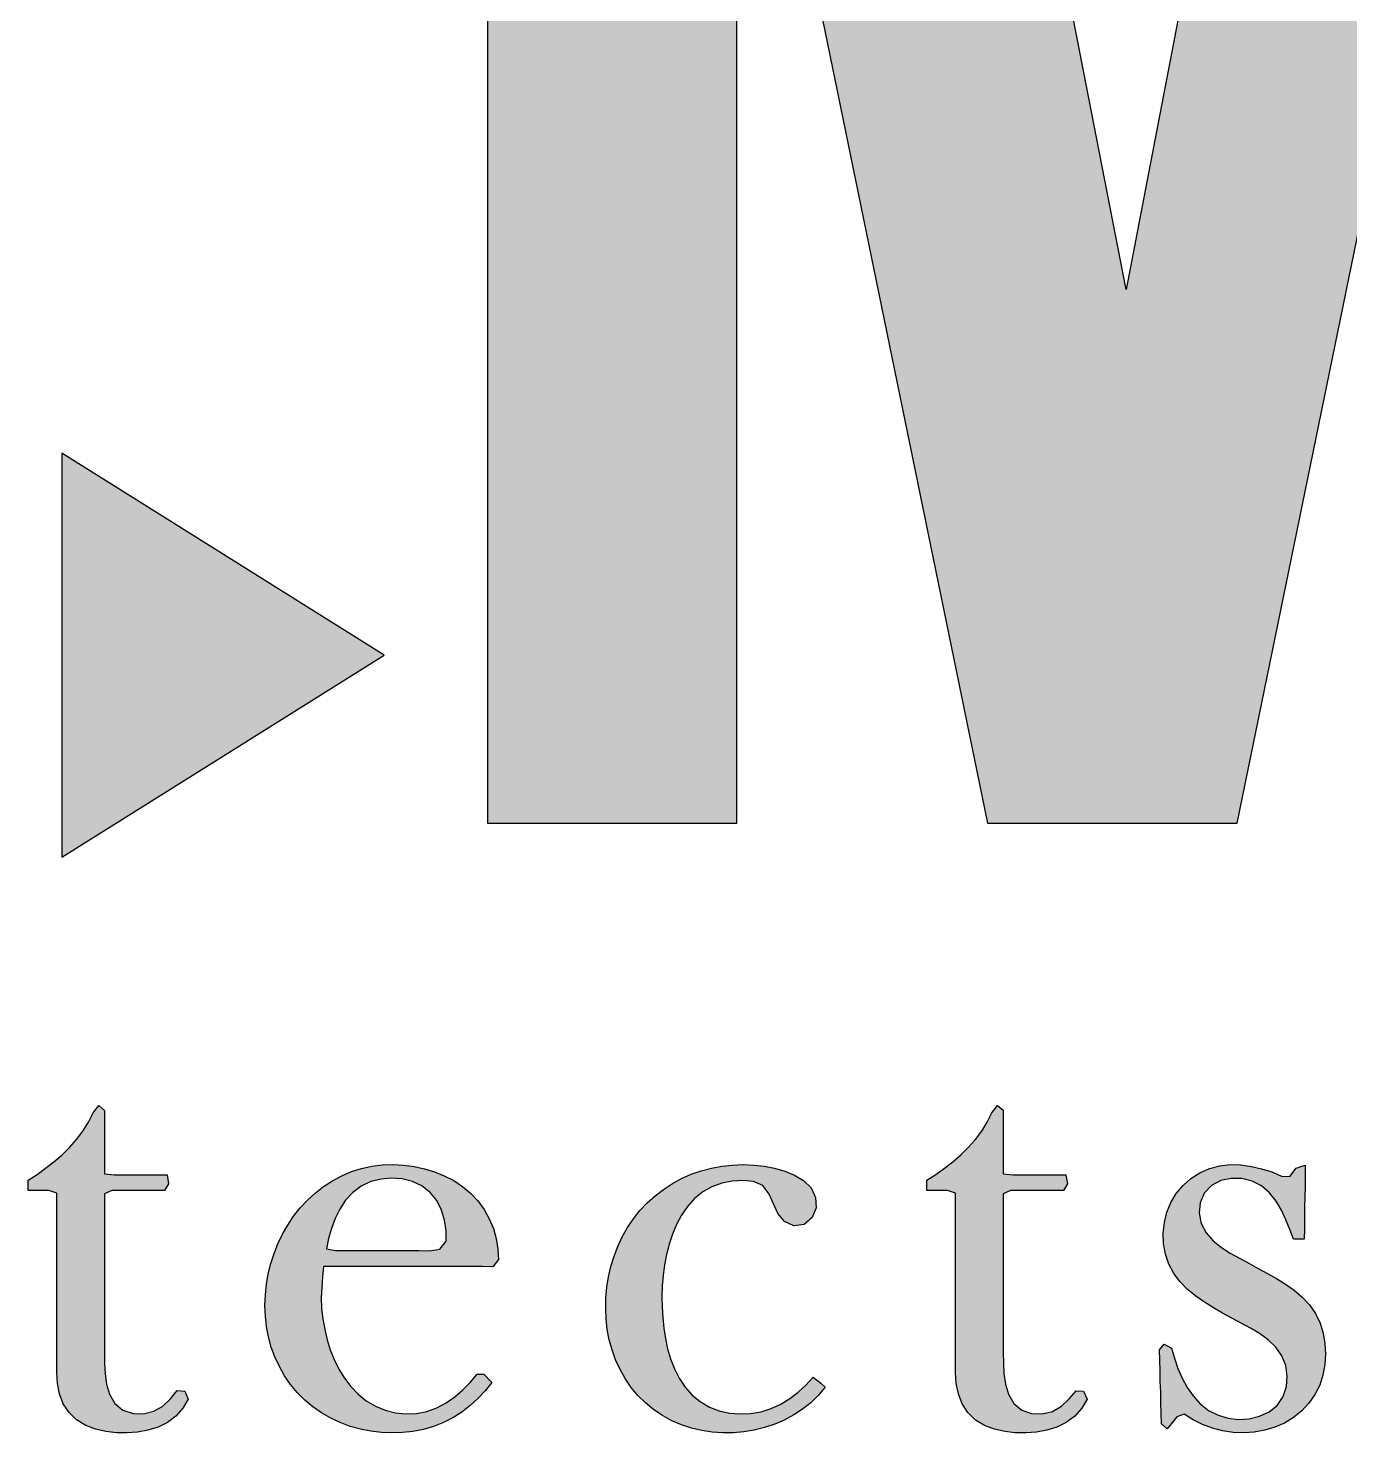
# Model space of a CAD drawing. Header units: millimetres. Extents: x 44 to 16922, y -171 to 5129.
# Drawn here: x 5529.45 to 5541.66, y 1859.05 to 1872.03 of the extents above; entities that cross this region are included whole.
import ezdxf

# ---------------------------------------------------------------- set-up
doc = ezdxf.new("R2010")
doc.units = ezdxf.units.MM
doc.layers.add('CDC-KHUNGTEN', color=7, linetype='Continuous')
doc.layers.add('Form$1$AA-BORD-FORM', color=7, linetype='Continuous')

# ---------------------------------------------------------------- blocks, each defined once
blk = doc.blocks.new('Form$1$SAMOO')
at = {"layer": 'CDC-KHUNGTEN'}
for color, points in [(253, [(33.105, 7.245), (33.105, -9.161), (34.993, -9.161), (34.993, 0.084), (36.889, -9.161), (38.776, -9.161), (40.671, 0.084), (40.671, -9.161), (42.56, -9.161), (42.56, 7.245), (40.31, 7.245), (37.936, -5.122), (35.527, 7.244)]), (7, [(29.885, -9.418), (32.324, -7.889), (29.885, -6.36)]), (7, [(29.63, -11.942), (29.63, -11.862), (29.698, -11.819), (29.763, -11.773), (29.826, -11.724), (29.887, -11.671), (29.944, -11.615), (29.997, -11.555), (30.045, -11.491), (30.087, -11.423), (30.123, -11.352), (30.165, -11.297), (30.208, -11.335), (30.208, -11.415), (30.208, -11.495), (30.208, -11.575), (30.208, -11.655), (30.208, -11.735), (30.208, -11.815), (30.282, -11.821), (30.362, -11.821), (30.442, -11.821), (30.522, -11.821), (30.602, -11.821), (30.682, -11.821), (30.692, -11.891), (30.663, -11.942), (30.583, -11.942), (30.503, -11.942), (30.423, -11.942), (30.343, -11.942), (30.263, -11.942), (30.208, -11.967), (30.208, -12.047), (30.208, -12.127), (30.208, -12.207), (30.208, -12.287), (30.208, -12.367), (30.208, -12.447), (30.208, -12.527), (30.208, -12.607), (30.208, -12.688), (30.208, -12.768), (30.208, -12.848), (30.208, -12.928), (30.208, -13.008), (30.208, -13.088), (30.208, -13.168), (30.208, -13.248), (30.213, -13.328), (30.224, -13.407), (30.247, -13.483), (30.287, -13.552), (30.348, -13.604), (30.424, -13.629), (30.504, -13.631), (30.581, -13.612), (30.65, -13.573), (30.708, -13.518), (30.758, -13.455), (30.816, -13.46), (30.841, -13.519), (30.801, -13.589), (30.748, -13.648), (30.684, -13.696), (30.613, -13.732), (30.536, -13.756), (30.458, -13.77), (30.378, -13.775), (30.298, -13.774), (30.218, -13.765), (30.14, -13.747), (30.066, -13.719), (29.997, -13.677), (29.94, -13.622), (29.896, -13.555), (29.868, -13.48), (29.852, -13.402), (29.847, -13.322), (29.847, -13.242), (29.847, -13.162), (29.847, -13.082), (29.847, -13.002), (29.847, -12.922), (29.847, -12.842), (29.847, -12.762), (29.847, -12.682), (29.847, -12.602), (29.847, -12.521), (29.847, -12.441), (29.847, -12.361), (29.847, -12.281), (29.847, -12.201), (29.847, -12.121), (29.847, -12.041), (29.847, -11.961), (29.786, -11.942), (29.706, -11.942)]), (7, [(36.429, -11.942), (36.429, -11.862), (36.496, -11.819), (36.562, -11.773), (36.625, -11.724), (36.686, -11.672), (36.743, -11.615), (36.796, -11.555), (36.844, -11.491), (36.886, -11.424), (36.922, -11.352), (36.964, -11.297), (37.007, -11.334), (37.007, -11.414), (37.007, -11.494), (37.007, -11.574), (37.007, -11.654), (37.007, -11.734), (37.007, -11.814), (37.081, -11.821), (37.161, -11.821), (37.241, -11.821), (37.321, -11.821), (37.401, -11.821), (37.481, -11.821), (37.492, -11.89), (37.463, -11.942), (37.383, -11.942), (37.303, -11.942), (37.223, -11.942), (37.143, -11.942), (37.063, -11.942), (37.007, -11.966), (37.007, -12.047), (37.007, -12.127), (37.007, -12.207), (37.007, -12.287), (37.007, -12.367), (37.007, -12.447), (37.007, -12.527), (37.007, -12.607), (37.007, -12.687), (37.007, -12.767), (37.007, -12.847), (37.007, -12.927), (37.007, -13.007), (37.007, -13.087), (37.007, -13.167), (37.008, -13.247), (37.012, -13.327), (37.023, -13.406), (37.046, -13.483), (37.086, -13.552), (37.147, -13.603), (37.222, -13.629), (37.302, -13.631), (37.38, -13.613), (37.449, -13.573), (37.507, -13.518), (37.558, -13.456), (37.615, -13.46), (37.641, -13.519), (37.601, -13.588), (37.548, -13.648), (37.484, -13.696), (37.413, -13.731), (37.336, -13.756), (37.258, -13.77), (37.178, -13.775), (37.098, -13.774), (37.018, -13.765), (36.94, -13.748), (36.866, -13.719), (36.797, -13.678), (36.74, -13.622), (36.696, -13.555), (36.668, -13.481), (36.652, -13.402), (36.647, -13.322), (36.647, -13.242), (36.647, -13.162), (36.647, -13.082), (36.647, -13.002), (36.647, -12.922), (36.647, -12.842), (36.647, -12.762), (36.647, -12.682), (36.647, -12.602), (36.647, -12.522), (36.647, -12.442), (36.647, -12.362), (36.647, -12.282), (36.647, -12.202), (36.647, -12.122), (36.647, -12.042), (36.647, -11.962), (36.586, -11.942), (36.506, -11.942)]), (7, [(35.661, -13.43), (35.609, -13.491), (35.552, -13.547), (35.489, -13.597), (35.422, -13.64), (35.351, -13.678), (35.278, -13.709), (35.202, -13.735), (35.124, -13.754), (35.045, -13.767), (34.966, -13.774), (34.886, -13.775), (34.806, -13.77), (34.727, -13.758), (34.649, -13.74), (34.573, -13.715), (34.499, -13.683), (34.429, -13.645), (34.363, -13.6), (34.301, -13.549), (34.244, -13.493), (34.193, -13.431), (34.147, -13.365), (34.108, -13.296), (34.075, -13.223), (34.048, -13.148), (34.027, -13.07), (34.012, -12.992), (34.004, -12.912), (34, -12.832), (34.002, -12.752), (34.009, -12.672), (34.022, -12.593), (34.039, -12.515), (34.063, -12.439), (34.091, -12.364), (34.125, -12.291), (34.165, -12.222), (34.21, -12.156), (34.259, -12.093), (34.314, -12.035), (34.373, -11.981), (34.437, -11.932), (34.504, -11.888), (34.574, -11.85), (34.647, -11.818), (34.723, -11.791), (34.8, -11.771), (34.879, -11.756), (34.959, -11.748), (35.039, -11.745), (35.119, -11.748), (35.198, -11.757), (35.277, -11.772), (35.354, -11.794), (35.428, -11.824), (35.496, -11.865), (35.553, -11.921), (35.587, -11.993), (35.591, -12.072), (35.561, -12.146), (35.502, -12.199), (35.424, -12.209), (35.353, -12.175), (35.302, -12.114), (35.268, -12.041), (35.237, -11.968), (35.189, -11.904), (35.117, -11.873), (35.037, -11.866), (34.957, -11.87), (34.878, -11.885), (34.803, -11.912), (34.734, -11.951), (34.672, -12.002), (34.618, -12.061), (34.572, -12.127), (34.535, -12.197), (34.504, -12.271), (34.479, -12.347), (34.459, -12.425), (34.444, -12.503), (34.434, -12.583), (34.428, -12.663), (34.425, -12.743), (34.426, -12.823), (34.431, -12.903), (34.439, -12.982), (34.451, -13.061), (34.468, -13.139), (34.491, -13.216), (34.52, -13.291), (34.556, -13.362), (34.6, -13.429), (34.653, -13.489), (34.715, -13.539), (34.784, -13.58), (34.859, -13.608), (34.937, -13.625), (35.017, -13.632), (35.096, -13.629), (35.175, -13.615), (35.252, -13.591), (35.324, -13.558), (35.393, -13.516), (35.456, -13.468), (35.515, -13.413), (35.569, -13.354), (35.627, -13.4)]), (7, [(38.247, -13.745), (38.204, -13.706), (38.202, -13.626), (38.2, -13.546), (38.198, -13.466), (38.195, -13.386), (38.193, -13.306), (38.191, -13.226), (38.189, -13.146), (38.224, -13.103), (38.28, -13.134), (38.302, -13.211), (38.329, -13.287), (38.36, -13.36), (38.399, -13.431), (38.444, -13.496), (38.498, -13.555), (38.561, -13.605), (38.632, -13.642), (38.708, -13.664), (38.788, -13.673), (38.868, -13.668), (38.946, -13.65), (39.018, -13.617), (39.08, -13.567), (39.125, -13.501), (39.15, -13.425), (39.156, -13.346), (39.144, -13.266), (39.114, -13.192), (39.068, -13.127), (39.011, -13.072), (38.946, -13.024), (38.878, -12.982), (38.808, -12.944), (38.737, -12.907), (38.667, -12.868), (38.597, -12.828), (38.529, -12.786), (38.464, -12.74), (38.402, -12.689), (38.346, -12.632), (38.298, -12.568), (38.26, -12.498), (38.234, -12.422), (38.22, -12.343), (38.218, -12.264), (38.226, -12.184), (38.245, -12.106), (38.275, -12.032), (38.316, -11.964), (38.367, -11.902), (38.427, -11.849), (38.494, -11.806), (38.568, -11.774), (38.645, -11.754), (38.724, -11.745), (38.804, -11.747), (38.884, -11.758), (38.962, -11.776), (39.038, -11.8), (39.111, -11.832), (39.174, -11.834), (39.224, -11.771), (39.292, -11.75), (39.291, -11.83), (39.29, -11.91), (39.289, -11.99), (39.287, -12.07), (39.286, -12.15), (39.285, -12.23), (39.283, -12.31), (39.203, -12.31), (39.174, -12.237), (39.145, -12.163), (39.111, -12.09), (39.071, -12.021), (39.021, -11.958), (38.961, -11.906), (38.89, -11.87), (38.812, -11.851), (38.732, -11.849), (38.654, -11.866), (38.583, -11.903), (38.528, -11.96), (38.497, -12.033), (38.49, -12.113), (38.505, -12.191), (38.541, -12.262), (38.594, -12.323), (38.657, -12.372), (38.724, -12.415), (38.795, -12.453), (38.865, -12.491), (38.935, -12.53), (39.005, -12.569), (39.075, -12.608), (39.143, -12.65), (39.208, -12.696), (39.269, -12.748), (39.324, -12.806), (39.37, -12.872), (39.404, -12.944), (39.428, -13.02), (39.441, -13.099), (39.445, -13.179), (39.441, -13.259), (39.426, -13.338), (39.401, -13.414), (39.365, -13.485), (39.32, -13.551), (39.265, -13.609), (39.203, -13.659), (39.134, -13.701), (39.061, -13.733), (38.985, -13.756), (38.906, -13.77), (38.826, -13.776), (38.746, -13.772), (38.667, -13.76), (38.589, -13.74), (38.514, -13.713), (38.443, -13.677), (38.376, -13.633), (38.321, -13.654), (38.271, -13.716)])]:
    blk.add_hatch(color=color, dxfattribs=at).paths.add_polyline_path(points)
h = blk.add_hatch(color=7, dxfattribs=at)
h.paths.add_polyline_path([(32.586, -12.395), (32.666, -12.397), (32.745, -12.384), (32.793, -12.325), (32.792, -12.245), (32.781, -12.166), (32.758, -12.089), (32.723, -12.017), (32.673, -11.955), (32.61, -11.906), (32.538, -11.872), (32.46, -11.853), (32.38, -11.848), (32.3, -11.854), (32.223, -11.873), (32.15, -11.907), (32.086, -11.955), (32.032, -12.014), (31.988, -12.081), (31.953, -12.153), (31.926, -12.228), (31.904, -12.305), (31.888, -12.383), (31.954, -12.395), (32.034, -12.395), (32.114, -12.395), (32.194, -12.395), (32.274, -12.395), (32.354, -12.395), (32.434, -12.395), (32.514, -12.395)], flags=16)
h.paths.add_polyline_path([(33.138, -13.395), (33.088, -13.457), (33.033, -13.515), (32.974, -13.569), (32.911, -13.619), (32.843, -13.662), (32.772, -13.698), (32.698, -13.727), (32.621, -13.749), (32.542, -13.764), (32.463, -13.773), (32.383, -13.776), (32.303, -13.772), (32.223, -13.763), (32.145, -13.748), (32.067, -13.726), (31.992, -13.698), (31.92, -13.664), (31.851, -13.624), (31.785, -13.578), (31.724, -13.527), (31.667, -13.47), (31.616, -13.409), (31.57, -13.343), (31.531, -13.274), (31.497, -13.201), (31.47, -13.126), (31.449, -13.049), (31.434, -12.97), (31.425, -12.891), (31.422, -12.811), (31.425, -12.731), (31.434, -12.651), (31.447, -12.572), (31.466, -12.494), (31.491, -12.418), (31.52, -12.344), (31.555, -12.272), (31.595, -12.202), (31.639, -12.136), (31.689, -12.073), (31.743, -12.014), (31.802, -11.96), (31.865, -11.911), (31.932, -11.867), (32.003, -11.829), (32.076, -11.798), (32.153, -11.774), (32.231, -11.757), (32.31, -11.747), (32.39, -11.745), (32.47, -11.749), (32.55, -11.759), (32.628, -11.776), (32.705, -11.799), (32.779, -11.829), (32.85, -11.866), (32.916, -11.91), (32.978, -11.962), (33.033, -12.02), (33.08, -12.084), (33.119, -12.154), (33.15, -12.228), (33.171, -12.305), (33.184, -12.384), (33.189, -12.464), (33.146, -12.518), (33.066, -12.516), (32.986, -12.516), (32.906, -12.516), (32.826, -12.516), (32.746, -12.516), (32.666, -12.516), (32.586, -12.516), (32.506, -12.516), (32.426, -12.516), (32.346, -12.516), (32.266, -12.516), (32.186, -12.516), (32.106, -12.516), (32.026, -12.516), (31.946, -12.516), (31.866, -12.516), (31.858, -12.594), (31.852, -12.674), (31.847, -12.754), (31.851, -12.834), (31.86, -12.913), (31.874, -12.992), (31.892, -13.07), (31.916, -13.146), (31.946, -13.221), (31.981, -13.292), (32.023, -13.361), (32.072, -13.424), (32.127, -13.482), (32.189, -13.532), (32.258, -13.573), (32.332, -13.604), (32.409, -13.623), (32.489, -13.632), (32.569, -13.629), (32.647, -13.613), (32.722, -13.585), (32.793, -13.548), (32.859, -13.502), (32.92, -13.45), (32.975, -13.393), (33.027, -13.331), (33.078, -13.331), (33.133, -13.389)])
at = {"layer": 'CDC-KHUNGTEN', "color": 253}
blk.add_lwpolyline([(33.105, 7.245), (33.105, -9.161), (34.993, -9.161), (34.993, 0.084), (36.889, -9.161), (38.776, -9.161), (40.671, 0.084), (40.671, -9.161), (42.56, -9.161), (42.56, 7.245), (40.31, 7.245), (37.936, -5.122), (35.527, 7.244)], close=True, dxfattribs=at)
at = {"layer": 'CDC-KHUNGTEN', "color": 7}
for points in [[(29.885, -6.36), (29.885, -9.418), (32.324, -7.889)], [(29.63, -11.942), (29.63, -11.862), (29.698, -11.819), (29.763, -11.773), (29.826, -11.724), (29.887, -11.671), (29.944, -11.615), (29.997, -11.555), (30.045, -11.491), (30.087, -11.423), (30.123, -11.352), (30.165, -11.297), (30.208, -11.335), (30.208, -11.415), (30.208, -11.495), (30.208, -11.575), (30.208, -11.655), (30.208, -11.735), (30.208, -11.815), (30.282, -11.821), (30.362, -11.821), (30.442, -11.821), (30.522, -11.821), (30.602, -11.821), (30.682, -11.821), (30.692, -11.891), (30.663, -11.942), (30.583, -11.942), (30.503, -11.942), (30.423, -11.942), (30.343, -11.942), (30.263, -11.942), (30.208, -11.967), (30.208, -12.047), (30.208, -12.127), (30.208, -12.207), (30.208, -12.287), (30.208, -12.367), (30.208, -12.447), (30.208, -12.527), (30.208, -12.607), (30.208, -12.688), (30.208, -12.768), (30.208, -12.848), (30.208, -12.928), (30.208, -13.008), (30.208, -13.088), (30.208, -13.168), (30.208, -13.248), (30.213, -13.328), (30.224, -13.407), (30.247, -13.483), (30.287, -13.552), (30.348, -13.604), (30.424, -13.629), (30.504, -13.631), (30.581, -13.612), (30.65, -13.573), (30.708, -13.518), (30.758, -13.455), (30.816, -13.46), (30.841, -13.519), (30.801, -13.589), (30.748, -13.648), (30.684, -13.696), (30.613, -13.732), (30.536, -13.756), (30.458, -13.77), (30.378, -13.775), (30.298, -13.774), (30.218, -13.765), (30.14, -13.747), (30.066, -13.719), (29.997, -13.677), (29.94, -13.622), (29.896, -13.555), (29.868, -13.48), (29.852, -13.402), (29.847, -13.322), (29.847, -13.242), (29.847, -13.162), (29.847, -13.082), (29.847, -13.002), (29.847, -12.922), (29.847, -12.842), (29.847, -12.762), (29.847, -12.682), (29.847, -12.602), (29.847, -12.521), (29.847, -12.441), (29.847, -12.361), (29.847, -12.281), (29.847, -12.201), (29.847, -12.121), (29.847, -12.041), (29.847, -11.961), (29.786, -11.942), (29.706, -11.942)], [(36.429, -11.942), (36.429, -11.862), (36.496, -11.819), (36.562, -11.773), (36.625, -11.724), (36.686, -11.672), (36.743, -11.615), (36.796, -11.555), (36.844, -11.491), (36.886, -11.424), (36.922, -11.352), (36.964, -11.297), (37.007, -11.334), (37.007, -11.414), (37.007, -11.494), (37.007, -11.574), (37.007, -11.654), (37.007, -11.734), (37.007, -11.814), (37.081, -11.821), (37.161, -11.821), (37.241, -11.821), (37.321, -11.821), (37.401, -11.821), (37.481, -11.821), (37.492, -11.89), (37.463, -11.942), (37.383, -11.942), (37.303, -11.942), (37.223, -11.942), (37.143, -11.942), (37.063, -11.942), (37.007, -11.966), (37.007, -12.047), (37.007, -12.127), (37.007, -12.207), (37.007, -12.287), (37.007, -12.367), (37.007, -12.447), (37.007, -12.527), (37.007, -12.607), (37.007, -12.687), (37.007, -12.767), (37.007, -12.847), (37.007, -12.927), (37.007, -13.007), (37.007, -13.087), (37.007, -13.167), (37.008, -13.247), (37.012, -13.327), (37.023, -13.406), (37.046, -13.483), (37.086, -13.552), (37.147, -13.603), (37.222, -13.629), (37.302, -13.631), (37.38, -13.613), (37.449, -13.573), (37.507, -13.518), (37.558, -13.456), (37.615, -13.46), (37.641, -13.519), (37.601, -13.588), (37.548, -13.648), (37.484, -13.696), (37.413, -13.731), (37.336, -13.756), (37.258, -13.77), (37.178, -13.775), (37.098, -13.774), (37.018, -13.765), (36.94, -13.748), (36.866, -13.719), (36.797, -13.678), (36.74, -13.622), (36.696, -13.555), (36.668, -13.481), (36.652, -13.402), (36.647, -13.322), (36.647, -13.242), (36.647, -13.162), (36.647, -13.082), (36.647, -13.002), (36.647, -12.922), (36.647, -12.842), (36.647, -12.762), (36.647, -12.682), (36.647, -12.602), (36.647, -12.522), (36.647, -12.442), (36.647, -12.362), (36.647, -12.282), (36.647, -12.202), (36.647, -12.122), (36.647, -12.042), (36.647, -11.962), (36.586, -11.942), (36.506, -11.942)], [(33.138, -13.395), (33.088, -13.457), (33.033, -13.515), (32.974, -13.569), (32.911, -13.619), (32.843, -13.662), (32.772, -13.698), (32.698, -13.727), (32.621, -13.749), (32.542, -13.764), (32.463, -13.773), (32.383, -13.776), (32.303, -13.772), (32.223, -13.763), (32.145, -13.748), (32.067, -13.726), (31.992, -13.698), (31.92, -13.664), (31.851, -13.624), (31.785, -13.578), (31.724, -13.527), (31.667, -13.47), (31.616, -13.409), (31.57, -13.343), (31.531, -13.274), (31.497, -13.201), (31.47, -13.126), (31.449, -13.049), (31.434, -12.97), (31.425, -12.891), (31.422, -12.811), (31.425, -12.731), (31.434, -12.651), (31.447, -12.572), (31.466, -12.494), (31.491, -12.418), (31.52, -12.344), (31.555, -12.272), (31.595, -12.202), (31.639, -12.136), (31.689, -12.073), (31.743, -12.014), (31.802, -11.96), (31.865, -11.911), (31.932, -11.867), (32.003, -11.829), (32.076, -11.798), (32.153, -11.774), (32.231, -11.757), (32.31, -11.747), (32.39, -11.745), (32.47, -11.749), (32.55, -11.759), (32.628, -11.776), (32.705, -11.799), (32.779, -11.829), (32.85, -11.866), (32.916, -11.91), (32.978, -11.962), (33.033, -12.02), (33.08, -12.084), (33.119, -12.154), (33.15, -12.228), (33.171, -12.305), (33.184, -12.384), (33.189, -12.464), (33.146, -12.518), (33.066, -12.516), (32.986, -12.516), (32.906, -12.516), (32.826, -12.516), (32.746, -12.516), (32.666, -12.516), (32.586, -12.516), (32.506, -12.516), (32.426, -12.516), (32.346, -12.516), (32.266, -12.516), (32.186, -12.516), (32.106, -12.516), (32.026, -12.516), (31.946, -12.516), (31.866, -12.516), (31.858, -12.594), (31.852, -12.674), (31.847, -12.754), (31.851, -12.834), (31.86, -12.913), (31.874, -12.992), (31.892, -13.07), (31.916, -13.146), (31.946, -13.221), (31.981, -13.292), (32.023, -13.361), (32.072, -13.424), (32.127, -13.482), (32.189, -13.532), (32.258, -13.573), (32.332, -13.604), (32.409, -13.623), (32.489, -13.632), (32.569, -13.629), (32.647, -13.613), (32.722, -13.585), (32.793, -13.548), (32.859, -13.502), (32.92, -13.45), (32.975, -13.393), (33.027, -13.331), (33.078, -13.331), (33.133, -13.389)], [(35.661, -13.43), (35.609, -13.491), (35.552, -13.547), (35.489, -13.597), (35.422, -13.64), (35.351, -13.678), (35.278, -13.709), (35.202, -13.735), (35.124, -13.754), (35.045, -13.767), (34.966, -13.774), (34.886, -13.775), (34.806, -13.77), (34.727, -13.758), (34.649, -13.74), (34.573, -13.715), (34.499, -13.683), (34.429, -13.645), (34.363, -13.6), (34.301, -13.549), (34.244, -13.493), (34.193, -13.431), (34.147, -13.365), (34.108, -13.296), (34.075, -13.223), (34.048, -13.148), (34.027, -13.07), (34.012, -12.992), (34.004, -12.912), (34, -12.832), (34.002, -12.752), (34.009, -12.672), (34.022, -12.593), (34.039, -12.515), (34.063, -12.439), (34.091, -12.364), (34.125, -12.291), (34.165, -12.222), (34.21, -12.156), (34.259, -12.093), (34.314, -12.035), (34.373, -11.981), (34.437, -11.932), (34.504, -11.888), (34.574, -11.85), (34.647, -11.818), (34.723, -11.791), (34.8, -11.771), (34.879, -11.756), (34.959, -11.748), (35.039, -11.745), (35.119, -11.748), (35.198, -11.757), (35.277, -11.772), (35.354, -11.794), (35.428, -11.824), (35.496, -11.865), (35.553, -11.921), (35.587, -11.993), (35.591, -12.072), (35.561, -12.146), (35.502, -12.199), (35.424, -12.209), (35.353, -12.175), (35.302, -12.114), (35.268, -12.041), (35.237, -11.968), (35.189, -11.904), (35.117, -11.873), (35.037, -11.866), (34.957, -11.87), (34.878, -11.885), (34.803, -11.912), (34.734, -11.951), (34.672, -12.002), (34.618, -12.061), (34.572, -12.127), (34.535, -12.197), (34.504, -12.271), (34.479, -12.347), (34.459, -12.425), (34.444, -12.503), (34.434, -12.583), (34.428, -12.663), (34.425, -12.743), (34.426, -12.823), (34.431, -12.903), (34.439, -12.982), (34.451, -13.061), (34.468, -13.139), (34.491, -13.216), (34.52, -13.291), (34.556, -13.362), (34.6, -13.429), (34.653, -13.489), (34.715, -13.539), (34.784, -13.58), (34.859, -13.608), (34.937, -13.625), (35.017, -13.632), (35.096, -13.629), (35.175, -13.615), (35.252, -13.591), (35.324, -13.558), (35.393, -13.516), (35.456, -13.468), (35.515, -13.413), (35.569, -13.354), (35.627, -13.4)], [(35.661, -13.43), (35.609, -13.491), (35.552, -13.547), (35.489, -13.597), (35.422, -13.64), (35.351, -13.678), (35.278, -13.709), (35.202, -13.735), (35.124, -13.754), (35.045, -13.767), (34.966, -13.774), (34.886, -13.775), (34.806, -13.77), (34.727, -13.758), (34.649, -13.74), (34.573, -13.715), (34.499, -13.683), (34.429, -13.645), (34.363, -13.6), (34.301, -13.549), (34.244, -13.493), (34.193, -13.431), (34.147, -13.365), (34.108, -13.296), (34.075, -13.223), (34.048, -13.148), (34.027, -13.07), (34.012, -12.992), (34.004, -12.912), (34, -12.832), (34.002, -12.752), (34.009, -12.672), (34.022, -12.593), (34.039, -12.515), (34.063, -12.439), (34.091, -12.364), (34.125, -12.291), (34.165, -12.222), (34.21, -12.156), (34.259, -12.093), (34.314, -12.035), (34.373, -11.981), (34.437, -11.932), (34.504, -11.888), (34.574, -11.85), (34.647, -11.818), (34.723, -11.791), (34.8, -11.771), (34.879, -11.756), (34.959, -11.748), (35.039, -11.745), (35.119, -11.748), (35.198, -11.757), (35.277, -11.772), (35.354, -11.794), (35.428, -11.824), (35.496, -11.865), (35.553, -11.921), (35.587, -11.993), (35.591, -12.072), (35.561, -12.146), (35.502, -12.199), (35.424, -12.209), (35.353, -12.175), (35.302, -12.114), (35.268, -12.041), (35.237, -11.968), (35.189, -11.904), (35.117, -11.873), (35.037, -11.866), (34.957, -11.87), (34.878, -11.885), (34.803, -11.912), (34.734, -11.951), (34.672, -12.002), (34.618, -12.061), (34.572, -12.127), (34.535, -12.197), (34.504, -12.271), (34.479, -12.347), (34.459, -12.425), (34.444, -12.503), (34.434, -12.583), (34.428, -12.663), (34.425, -12.743), (34.426, -12.823), (34.431, -12.903), (34.439, -12.982), (34.451, -13.061), (34.468, -13.139), (34.491, -13.216), (34.52, -13.291), (34.556, -13.362), (34.6, -13.429), (34.653, -13.489), (34.715, -13.539), (34.784, -13.58), (34.859, -13.608), (34.937, -13.625), (35.017, -13.632), (35.096, -13.629), (35.175, -13.615), (35.252, -13.591), (35.324, -13.558), (35.393, -13.516), (35.456, -13.468), (35.515, -13.413), (35.569, -13.354), (35.627, -13.4)], [(38.247, -13.745), (38.204, -13.706), (38.202, -13.626), (38.2, -13.546), (38.198, -13.466), (38.195, -13.386), (38.193, -13.306), (38.191, -13.226), (38.189, -13.146), (38.224, -13.103), (38.28, -13.134), (38.302, -13.211), (38.329, -13.287), (38.36, -13.36), (38.399, -13.431), (38.444, -13.496), (38.498, -13.555), (38.561, -13.605), (38.632, -13.642), (38.708, -13.664), (38.788, -13.673), (38.868, -13.668), (38.946, -13.65), (39.018, -13.617), (39.08, -13.567), (39.125, -13.501), (39.15, -13.425), (39.156, -13.346), (39.144, -13.266), (39.114, -13.192), (39.068, -13.127), (39.011, -13.072), (38.946, -13.024), (38.878, -12.982), (38.808, -12.944), (38.737, -12.907), (38.667, -12.868), (38.597, -12.828), (38.529, -12.786), (38.464, -12.74), (38.402, -12.689), (38.346, -12.632), (38.298, -12.568), (38.26, -12.498), (38.234, -12.422), (38.22, -12.343), (38.218, -12.264), (38.226, -12.184), (38.245, -12.106), (38.275, -12.032), (38.316, -11.964), (38.367, -11.902), (38.427, -11.849), (38.494, -11.806), (38.568, -11.774), (38.645, -11.754), (38.724, -11.745), (38.804, -11.747), (38.884, -11.758), (38.962, -11.776), (39.038, -11.8), (39.111, -11.832), (39.174, -11.834), (39.224, -11.771), (39.292, -11.75), (39.291, -11.83), (39.29, -11.91), (39.289, -11.99), (39.287, -12.07), (39.286, -12.15), (39.285, -12.23), (39.283, -12.31), (39.203, -12.31), (39.174, -12.237), (39.145, -12.163), (39.111, -12.09), (39.071, -12.021), (39.021, -11.958), (38.961, -11.906), (38.89, -11.87), (38.812, -11.851), (38.732, -11.849), (38.654, -11.866), (38.583, -11.903), (38.528, -11.96), (38.497, -12.033), (38.49, -12.113), (38.505, -12.191), (38.541, -12.262), (38.594, -12.323), (38.657, -12.372), (38.724, -12.415), (38.795, -12.453), (38.865, -12.491), (38.935, -12.53), (39.005, -12.569), (39.075, -12.608), (39.143, -12.65), (39.208, -12.696), (39.269, -12.748), (39.324, -12.806), (39.37, -12.872), (39.404, -12.944), (39.428, -13.02), (39.441, -13.099), (39.445, -13.179), (39.441, -13.259), (39.426, -13.338), (39.401, -13.414), (39.365, -13.485), (39.32, -13.551), (39.265, -13.609), (39.203, -13.659), (39.134, -13.701), (39.061, -13.733), (38.985, -13.756), (38.906, -13.77), (38.826, -13.776), (38.746, -13.772), (38.667, -13.76), (38.589, -13.74), (38.514, -13.713), (38.443, -13.677), (38.376, -13.633), (38.321, -13.654), (38.271, -13.716)], [(32.586, -12.395), (32.666, -12.397), (32.745, -12.384), (32.793, -12.325), (32.792, -12.245), (32.781, -12.166), (32.758, -12.089), (32.723, -12.017), (32.673, -11.955), (32.61, -11.906), (32.538, -11.872), (32.46, -11.853), (32.38, -11.848), (32.3, -11.854), (32.223, -11.873), (32.15, -11.907), (32.086, -11.955), (32.032, -12.014), (31.988, -12.081), (31.953, -12.153), (31.926, -12.228), (31.904, -12.305), (31.888, -12.383), (31.954, -12.395), (32.034, -12.395), (32.114, -12.395), (32.194, -12.395), (32.274, -12.395), (32.354, -12.395), (32.434, -12.395), (32.514, -12.395)]]:
    blk.add_lwpolyline(points, close=True, dxfattribs=at)

msp = doc.modelspace()

# ---------------------------------------------------------------- block references
at = {"layer": 'Form$1$AA-BORD-FORM', "xscale": 1.220489893108606, "yscale": 1.220489893108606, "zscale": 1.220489893108606}
msp.add_blockref('Form$1$SAMOO', (5493.288, 1875.867), dxfattribs=at)

doc.saveas('drawing.dxf')
